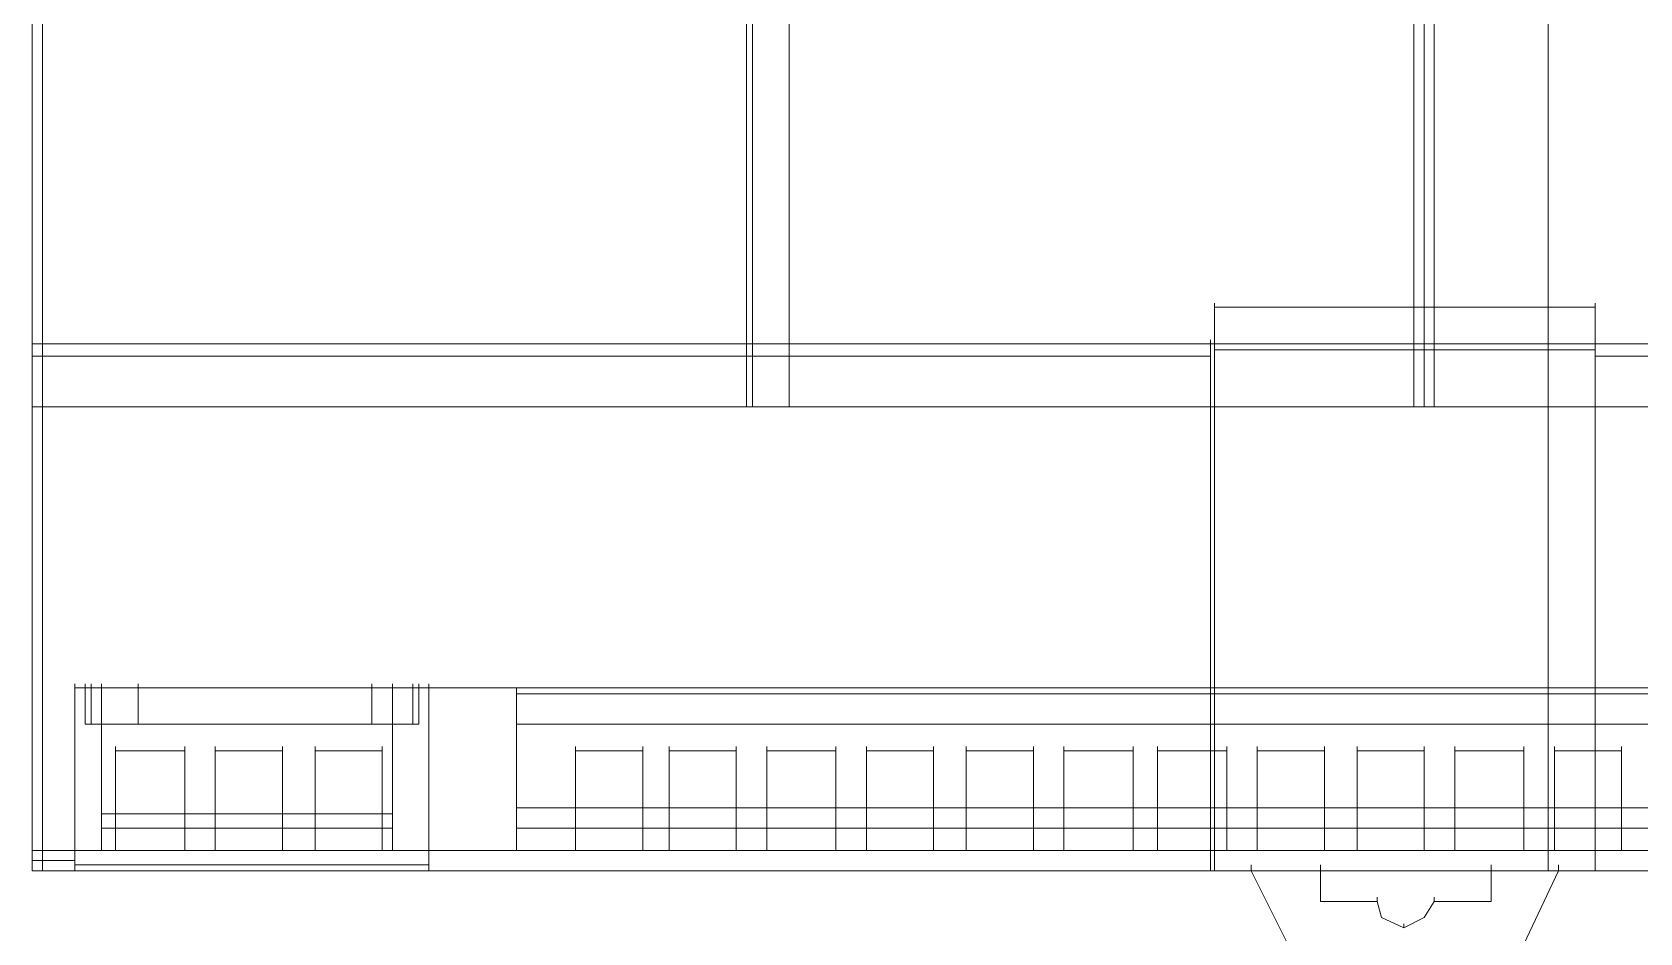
# Model space of a CAD drawing. Header units: millimetres. Extents: x 3 to 291, y 6 to 496.
# Drawn here: x 179.31 to 192.38, y 390.71 to 398.04 of the extents above; entities that cross this region are included whole.
import ezdxf

# ---------------------------------------------------------------- set-up
doc = ezdxf.new("R2010")
doc.units = ezdxf.units.MM
doc.layers.get('0').update_dxf_attribs({"linetype": 'CONTINUOUS'})

msp = doc.modelspace()

# ---------------------------------------------------------------- linework, layer by layer
at = {"color": 7, "linetype": 'Continuous', "lineweight": 20}
for points in [[(179.311, 402.482), (179.311, 401.043), (179.311, 395.5)], [(179.311, 401.556), (179.311, 394.988), (179.311, 394.988)], [(179.311, 401.556), (179.311, 394.988), (179.311, 394.988)], [(179.394, 401.556), (179.394, 394.988), (179.394, 394.988)], [(179.394, 394.988), (185.118, 394.988), (185.118, 401.556), (179.394, 401.556)], [(185.118, 394.988), (185.118, 401.556), (185.118, 401.556)], [(190.545, 401.556), (185.466, 401.556), (185.466, 394.988), (185.168, 394.988)], [(185.466, 401.556), (185.168, 401.556), (185.168, 394.988)], [(185.168, 401.556), (185.168, 394.988), (185.168, 394.988)], [(190.545, 401.556), (190.545, 394.988), (185.466, 394.988)], [(190.545, 394.988), (190.545, 401.556), (190.545, 401.556)], [(190.545, 401.556), (190.545, 394.988), (190.545, 394.988)], [(190.628, 401.556), (190.628, 394.988), (190.628, 394.988)], [(190.628, 401.556), (190.628, 394.988), (190.628, 394.988)], [(190.628, 401.556), (190.628, 394.988), (190.628, 394.988)], [(190.628, 394.988), (190.628, 401.556), (190.628, 401.556)], [(190.628, 401.556), (190.628, 394.988), (190.628, 394.988)], [(190.628, 401.556), (190.628, 394.988), (190.628, 394.988)], [(191.637, 401.556), (190.71, 401.556), (190.71, 394.988), (191.637, 394.988)], [(191.637, 394.988), (191.637, 401.556), (191.637, 401.556)], [(191.637, 391.215), (191.637, 394.988), (191.637, 401.556)], [(188.924, 395.798), (188.924, 395.831), (188.924, 395.831)], [(188.924, 395.798), (192.017, 395.798), (192.017, 395.798)], [(188.924, 395.798), (192.017, 395.798), (192.017, 395.798)], [(192.017, 395.798), (192.017, 395.831), (192.017, 395.831)], [(179.311, 395.5), (179.311, 395.534), (179.311, 395.534)], [(188.891, 395.5), (188.891, 395.534), (188.891, 395.534)], [(188.924, 395.5), (188.924, 395.534), (188.924, 395.534)], [(192.017, 395.5), (192.017, 395.534), (192.017, 395.534)], [(192.017, 395.5), (192.017, 395.534), (192.017, 395.534)], [(192.017, 395.5), (192.017, 395.534), (192.017, 395.534)], [(188.924, 395.5), (188.891, 395.5), (179.311, 395.5), (203.963, 395.5), (192.017, 395.5)], [(179.311, 395.401), (179.311, 395.5), (179.311, 395.5)], [(179.311, 395.401), (179.311, 395.451), (179.311, 395.451)], [(179.311, 391.215), (179.311, 395.401), (188.891, 395.401)], [(188.891, 391.215), (188.891, 395.5), (188.891, 395.5)], [(188.891, 391.215), (188.891, 395.401), (188.891, 395.5)], [(188.891, 395.401), (188.891, 395.451), (188.891, 395.451)], [(188.924, 395.5), (192.017, 395.5), (192.017, 395.5)], [(188.924, 395.451), (188.924, 395.5), (188.924, 395.5)], [(188.924, 395.451), (192.017, 395.451), (192.017, 395.451)], [(192.017, 395.5), (192.017, 391.215), (192.017, 391.215)], [(192.017, 395.5), (192.017, 395.401), (192.017, 391.215)], [(192.017, 395.451), (192.017, 395.5), (192.017, 395.5)], [(192.017, 395.401), (192.017, 395.451), (192.017, 395.451)], [(192.017, 395.401), (203.963, 395.401), (203.963, 391.215)], [(179.311, 394.988), (179.311, 395.021), (179.311, 395.021)], [(179.311, 394.988), (179.311, 395.021), (179.311, 395.021)], [(179.311, 394.988), (179.311, 395.021), (179.311, 395.021)], [(179.311, 394.988), (179.311, 395.021), (179.311, 395.021)], [(179.311, 394.988), (179.361, 394.988), (179.394, 394.988)], [(179.311, 391.215), (179.311, 394.988), (179.311, 394.988)], [(179.394, 394.988), (179.361, 394.988), (179.311, 394.988)], [(179.311, 391.215), (179.311, 394.988), (179.311, 394.988)], [(179.394, 394.988), (179.394, 395.021), (179.394, 395.021)], [(179.394, 394.988), (179.394, 395.021), (179.394, 395.021)], [(179.394, 394.988), (179.394, 395.021), (179.394, 395.021)], [(179.394, 394.988), (179.394, 395.021), (179.394, 395.021)], [(179.394, 394.988), (179.394, 391.215), (179.394, 391.215)], [(185.118, 394.988), (179.394, 394.988), (179.394, 391.215)], [(179.394, 391.215), (179.394, 394.988), (179.394, 394.988)], [(185.118, 394.988), (185.118, 395.021), (185.118, 395.021)], [(185.118, 394.988), (185.118, 395.021), (185.118, 395.021)], [(185.118, 394.988), (185.118, 395.021), (185.118, 395.021)], [(185.118, 394.988), (185.118, 395.021), (185.118, 395.021)], [(185.118, 394.988), (185.118, 395.021), (185.118, 395.021)], [(185.168, 394.988), (185.168, 395.021), (185.168, 395.021)], [(185.168, 394.988), (185.168, 395.021), (185.168, 395.021)], [(185.168, 394.988), (185.168, 395.021), (185.168, 395.021)], [(185.168, 394.988), (185.168, 395.021), (185.168, 395.021)], [(191.637, 394.988), (190.628, 394.988), (185.168, 394.988)], [(185.466, 394.988), (185.466, 395.021), (185.466, 395.021)], [(190.545, 394.988), (190.545, 395.021), (190.545, 395.021)], [(190.545, 394.988), (190.545, 395.021), (190.545, 395.021)], [(190.628, 394.988), (190.578, 394.988), (190.545, 394.988)], [(190.628, 394.988), (190.628, 395.021), (190.628, 395.021)], [(190.628, 394.988), (190.628, 395.021), (190.628, 395.021)], [(190.628, 394.988), (190.628, 395.021), (190.628, 395.021)], [(190.628, 394.988), (190.628, 395.021), (190.628, 395.021)], [(190.628, 394.988), (190.628, 395.021), (190.628, 395.021)], [(190.628, 394.988), (190.628, 395.021), (190.628, 395.021)], [(190.71, 394.988), (190.628, 394.988), (190.628, 394.988)], [(190.71, 394.988), (190.71, 395.021), (190.71, 395.021)], [(191.637, 394.988), (191.637, 395.021), (191.637, 395.021)], [(191.637, 394.988), (191.637, 395.021), (191.637, 395.021)], [(191.637, 391.215), (191.637, 394.988), (191.637, 394.988)], [(191.637, 394.988), (196.633, 394.988), (201.597, 394.988)], [(201.514, 394.988), (196.6, 394.988), (191.637, 394.988)], [(203.632, 392.704), (203.632, 391.298), (203.963, 391.298), (203.963, 391.215), (179.311, 391.215), (179.311, 391.298), (179.659, 391.298), (179.659, 392.704)], [(179.659, 392.704), (179.659, 392.737), (179.659, 392.737)], [(182.24, 392.704), (182.537, 392.704), (203.632, 392.704), (182.074, 392.704), (182.405, 392.704), (182.455, 392.704), (182.405, 392.704), (182.455, 392.704), (182.405, 392.704), (182.074, 392.704), (180.172, 392.704), (179.791, 392.704), (179.741, 392.704), (179.791, 392.704), (179.741, 392.704), (179.791, 392.704), (180.172, 392.704), (179.659, 392.704), (179.874, 392.704)], [(179.659, 391.215), (179.659, 391.381), (179.659, 391.215), (179.659, 391.381), (179.659, 391.215), (179.659, 391.381), (179.659, 391.215), (179.659, 391.381), (179.659, 391.215), (179.659, 391.381), (179.659, 391.215), (179.659, 391.381), (179.659, 391.215), (179.659, 391.381), (179.659, 391.215), (179.659, 391.381), (179.659, 391.215), (179.659, 391.381), (179.659, 391.265), (179.659, 392.704)], [(179.741, 392.704), (179.741, 392.737), (179.741, 392.737)], [(179.741, 392.704), (179.741, 392.737), (179.741, 392.737)], [(179.791, 392.407), (179.741, 392.407), (179.741, 392.704)], [(179.741, 392.407), (179.741, 392.704), (179.741, 392.704)], [(179.741, 392.407), (179.791, 392.407), (179.791, 392.704)], [(179.791, 392.407), (179.741, 392.407), (179.741, 392.704)], [(179.741, 392.407), (179.741, 392.704), (179.741, 392.704)], [(179.741, 392.407), (179.791, 392.407), (179.791, 392.704)], [(179.741, 392.704), (179.741, 392.407), (179.741, 392.407)], [(179.741, 392.704), (179.741, 392.407), (179.741, 392.407)], [(179.791, 392.704), (179.791, 392.737), (179.791, 392.737)], [(179.791, 392.704), (179.791, 392.737), (179.791, 392.737)], [(179.791, 392.704), (179.791, 392.737), (179.791, 392.737)], [(180.172, 392.407), (179.791, 392.407), (179.791, 392.704)], [(179.791, 392.407), (179.791, 392.704), (179.791, 392.704)], [(179.791, 392.407), (180.172, 392.407), (180.172, 392.704)], [(179.791, 392.704), (179.791, 392.407), (179.791, 392.407)], [(179.791, 392.704), (179.791, 392.407), (179.791, 392.407)], [(179.874, 392.704), (179.874, 392.737), (179.874, 392.737)], [(179.874, 392.704), (182.24, 392.704), (182.24, 392.407)], [(180.172, 392.704), (180.172, 392.737), (180.172, 392.737)], [(180.172, 392.704), (180.172, 392.737), (180.172, 392.737)], [(182.074, 392.704), (182.074, 392.407), (180.172, 392.407)], [(180.172, 392.407), (180.172, 392.704), (180.172, 392.704)], [(182.074, 392.704), (182.074, 392.407), (180.172, 392.407)], [(182.074, 392.704), (182.074, 392.737), (182.074, 392.737)], [(182.074, 392.704), (182.074, 392.737), (182.074, 392.737)], [(182.074, 392.704), (182.074, 392.407), (182.074, 392.407)], [(182.405, 392.704), (182.405, 392.407), (182.074, 392.407)], [(182.074, 392.704), (182.074, 392.407), (182.405, 392.407)], [(182.24, 392.704), (182.24, 392.737), (182.24, 392.737)], [(182.24, 392.704), (182.24, 391.381), (182.24, 391.381)], [(182.405, 392.704), (182.405, 392.737), (182.405, 392.737)], [(182.405, 392.704), (182.405, 392.737), (182.405, 392.737)], [(182.405, 392.704), (182.405, 392.737), (182.405, 392.737)], [(182.455, 392.704), (182.455, 392.407), (182.405, 392.407)], [(182.405, 392.704), (182.405, 392.407), (182.455, 392.407)], [(182.405, 392.704), (182.405, 392.407), (182.405, 392.407)], [(182.455, 392.704), (182.455, 392.407), (182.405, 392.407)], [(182.405, 392.704), (182.405, 392.407), (182.455, 392.407)], [(182.405, 392.704), (182.405, 392.407), (182.405, 392.407)], [(182.455, 392.704), (182.455, 392.737), (182.455, 392.737)], [(182.455, 392.704), (182.455, 392.737), (182.455, 392.737)], [(182.455, 392.704), (182.455, 392.407), (182.455, 392.407)], [(182.455, 392.704), (182.455, 392.407), (182.455, 392.407)], [(182.455, 392.704), (182.455, 392.407), (182.455, 392.407)], [(182.537, 392.704), (182.537, 392.737), (182.537, 392.737)], [(203.632, 391.381), (182.537, 391.381), (182.537, 392.704)], [(182.537, 392.704), (182.537, 391.265), (182.537, 391.381), (182.537, 391.215), (182.537, 391.381), (182.537, 391.215), (182.537, 391.381), (182.537, 391.215), (182.537, 391.381), (182.537, 391.215), (182.537, 391.381), (182.537, 391.215), (182.537, 391.381), (182.537, 391.215), (182.537, 391.381), (182.537, 391.215), (182.537, 391.381), (182.537, 391.215)], [(183.249, 392.655), (183.249, 392.704), (183.249, 392.704)], [(183.249, 392.407), (183.249, 392.655), (183.249, 391.381)], [(179.741, 392.407), (179.741, 392.44), (179.741, 392.44)], [(179.741, 392.407), (179.741, 392.44), (179.741, 392.44)], [(179.791, 392.407), (179.791, 392.44), (179.791, 392.44)], [(179.791, 392.407), (179.791, 392.44), (179.791, 392.44)], [(179.791, 392.407), (179.791, 392.44), (179.791, 392.44)], [(179.874, 392.407), (179.874, 392.44), (179.874, 392.44)], [(182.24, 391.679), (182.24, 392.407), (179.874, 392.407)], [(180.172, 392.407), (180.172, 392.44), (180.172, 392.44)], [(180.172, 392.407), (180.172, 392.44), (180.172, 392.44)], [(182.074, 392.407), (182.074, 392.44), (182.074, 392.44)], [(182.074, 392.407), (182.074, 392.44), (182.074, 392.44)], [(182.074, 392.407), (182.074, 392.44), (182.074, 392.44)], [(182.24, 392.407), (182.24, 392.44), (182.24, 392.44)], [(182.405, 392.407), (182.405, 392.44), (182.405, 392.44)], [(182.405, 392.407), (182.405, 392.44), (182.405, 392.44)], [(182.405, 392.407), (182.405, 392.44), (182.405, 392.44)], [(182.455, 392.407), (182.455, 392.44), (182.455, 392.44)], [(182.455, 392.407), (182.455, 392.44), (182.455, 392.44)], [(183.249, 392.407), (183.249, 392.44), (183.249, 392.44)], [(202.987, 392.407), (183.249, 392.407), (183.249, 391.728)], [(179.99, 392.192), (179.99, 392.225), (179.99, 392.225)], [(179.99, 392.192), (179.99, 392.225), (179.99, 392.225)], [(180.552, 391.381), (180.552, 392.192), (180.552, 391.381), (179.99, 391.381)], [(180.552, 392.192), (179.99, 392.192), (179.99, 391.381)], [(179.99, 392.192), (179.99, 391.381), (179.99, 391.381)], [(180.552, 392.192), (179.99, 392.192), (179.99, 392.192)], [(180.552, 392.192), (180.552, 392.225), (180.552, 392.225)], [(180.8, 392.192), (180.8, 392.225), (180.8, 392.225)], [(180.8, 392.192), (180.8, 392.225), (180.8, 392.225)], [(181.346, 391.381), (181.346, 392.192), (181.346, 391.381), (180.8, 391.381)], [(181.346, 392.192), (180.8, 392.192), (180.8, 391.381)], [(180.8, 392.192), (180.8, 391.381), (180.8, 391.381)], [(181.346, 392.192), (180.8, 392.192), (180.8, 392.192)], [(181.346, 392.192), (181.346, 392.225), (181.346, 392.225)], [(181.611, 392.192), (181.611, 392.225), (181.611, 392.225)], [(181.611, 392.192), (181.611, 392.225), (181.611, 392.225)], [(182.157, 391.381), (182.157, 392.192), (182.157, 391.381), (181.611, 391.381)], [(182.157, 392.192), (181.611, 392.192), (181.611, 391.381)], [(181.611, 392.192), (181.611, 391.381), (181.611, 391.381)], [(182.157, 392.192), (181.611, 392.192), (181.611, 392.192)], [(182.157, 392.192), (182.157, 392.225), (182.157, 392.225)], [(183.729, 392.192), (183.729, 392.225), (183.729, 392.225)], [(183.729, 392.192), (183.729, 392.225), (183.729, 392.225)], [(184.275, 391.381), (184.275, 392.192), (184.275, 391.381), (183.729, 391.381)], [(184.275, 392.192), (183.729, 392.192), (183.729, 391.381)], [(183.729, 392.192), (183.729, 391.381), (183.729, 391.381)], [(184.275, 392.192), (183.729, 392.192), (183.729, 392.192)], [(184.275, 392.192), (184.275, 392.225), (184.275, 392.225)], [(184.49, 392.192), (184.49, 392.225), (184.49, 392.225)], [(184.49, 392.192), (184.49, 392.225), (184.49, 392.225)], [(185.036, 391.381), (185.036, 392.192), (185.036, 391.381), (184.49, 391.381)], [(185.036, 392.192), (184.49, 392.192), (184.49, 391.381)], [(184.49, 392.192), (184.49, 391.381), (184.49, 391.381)], [(185.036, 392.192), (184.49, 392.192), (184.49, 392.192)], [(185.036, 392.192), (185.036, 392.225), (185.036, 392.225)], [(185.284, 392.192), (185.284, 392.225), (185.284, 392.225)], [(185.284, 392.192), (185.284, 392.225), (185.284, 392.225)], [(185.846, 391.381), (185.846, 392.192), (185.846, 391.381), (185.284, 391.381)], [(185.846, 392.192), (185.284, 392.192), (185.284, 391.381)], [(185.284, 392.192), (185.284, 391.381), (185.284, 391.381)], [(185.846, 392.192), (185.284, 392.192), (185.284, 392.192)], [(185.846, 392.192), (185.846, 392.225), (185.846, 392.225)], [(186.095, 392.192), (186.095, 392.225), (186.095, 392.225)], [(186.095, 392.192), (186.095, 392.225), (186.095, 392.225)], [(186.64, 391.381), (186.64, 392.192), (186.64, 391.381), (186.095, 391.381)], [(186.64, 392.192), (186.095, 392.192), (186.095, 391.381)], [(186.095, 392.192), (186.095, 391.381), (186.095, 391.381)], [(186.64, 392.192), (186.095, 392.192), (186.095, 392.192)], [(186.64, 392.192), (186.64, 392.225), (186.64, 392.225)], [(186.905, 392.192), (186.905, 392.225), (186.905, 392.225)], [(186.905, 392.192), (186.905, 392.225), (186.905, 392.225)], [(187.451, 391.381), (187.451, 392.192), (187.451, 391.381), (186.905, 391.381)], [(187.451, 392.192), (186.905, 392.192), (186.905, 391.381)], [(186.905, 392.192), (186.905, 391.381), (186.905, 391.381)], [(187.451, 392.192), (186.905, 392.192), (186.905, 392.192)], [(187.451, 392.192), (187.451, 392.225), (187.451, 392.225)], [(187.699, 392.192), (187.699, 392.225), (187.699, 392.225)], [(187.699, 392.192), (187.699, 392.225), (187.699, 392.225)], [(188.262, 391.381), (188.262, 392.192), (188.262, 391.381), (187.699, 391.381)], [(188.262, 392.192), (187.699, 392.192), (187.699, 391.381)], [(187.699, 392.192), (187.699, 391.381), (187.699, 391.381)], [(188.262, 392.192), (187.699, 392.192), (187.699, 392.192)], [(188.262, 392.192), (188.262, 392.225), (188.262, 392.225)], [(188.46, 392.192), (188.46, 392.225), (188.46, 392.225)], [(188.46, 392.192), (188.46, 392.225), (188.46, 392.225)], [(189.023, 391.381), (189.023, 392.192), (189.023, 391.381), (188.46, 391.381)], [(189.023, 392.192), (188.46, 392.192), (188.46, 391.381)], [(188.46, 392.192), (188.46, 391.381), (188.46, 391.381)], [(189.023, 392.192), (188.46, 392.192), (188.46, 392.192)], [(189.023, 392.192), (189.023, 392.225), (189.023, 392.225)], [(189.271, 392.192), (189.271, 392.225), (189.271, 392.225)], [(189.271, 392.192), (189.271, 392.225), (189.271, 392.225)], [(189.817, 391.381), (189.817, 392.192), (189.817, 391.381), (189.271, 391.381)], [(189.817, 392.192), (189.271, 392.192), (189.271, 391.381)], [(189.271, 392.192), (189.271, 391.381), (189.271, 391.381)], [(189.817, 392.192), (189.271, 392.192), (189.271, 392.192)], [(189.817, 392.192), (189.817, 392.225), (189.817, 392.225)], [(190.082, 392.192), (190.082, 392.225), (190.082, 392.225)], [(190.082, 392.192), (190.082, 392.225), (190.082, 392.225)], [(190.628, 391.381), (190.628, 392.192), (190.628, 391.381), (190.082, 391.381)], [(190.628, 392.192), (190.082, 392.192), (190.082, 391.381)], [(190.082, 392.192), (190.082, 391.381), (190.082, 391.381)], [(190.628, 392.192), (190.082, 392.192), (190.082, 392.192)], [(190.628, 392.192), (190.628, 392.225), (190.628, 392.225)], [(190.876, 392.192), (190.876, 392.225), (190.876, 392.225)], [(190.876, 392.192), (190.876, 392.225), (190.876, 392.225)], [(191.438, 391.381), (191.438, 392.192), (191.438, 391.381), (190.876, 391.381)], [(191.438, 392.192), (190.876, 392.192), (190.876, 391.381)], [(190.876, 392.192), (190.876, 391.381), (190.876, 391.381)], [(191.438, 392.192), (190.876, 392.192), (190.876, 392.192)], [(191.438, 392.192), (191.438, 392.225), (191.438, 392.225)], [(191.687, 392.192), (191.687, 392.225), (191.687, 392.225)], [(191.687, 392.192), (191.687, 392.225), (191.687, 392.225)], [(192.233, 391.381), (192.233, 392.192), (192.233, 391.381), (191.687, 391.381)], [(192.233, 392.192), (191.687, 392.192), (191.687, 391.381)], [(191.687, 392.192), (191.687, 391.381), (191.687, 391.381)], [(192.233, 392.192), (191.687, 392.192), (191.687, 392.192)], [(192.233, 392.192), (192.233, 392.225), (192.233, 392.225)], [(179.874, 391.679), (179.874, 391.728), (179.874, 391.728)], [(182.24, 391.679), (182.24, 391.728), (182.24, 391.728)], [(183.249, 391.728), (183.249, 391.761), (183.249, 391.761)], [(202.987, 391.728), (183.249, 391.728), (183.249, 391.563)], [(182.24, 391.563), (182.24, 391.679), (179.874, 391.679)], [(179.874, 391.563), (179.874, 391.596), (179.874, 391.596)], [(182.24, 391.563), (182.24, 391.596), (182.24, 391.596)], [(183.249, 391.563), (183.249, 391.596), (183.249, 391.596)], [(179.874, 391.563), (182.24, 391.563), (182.24, 391.563)], [(182.24, 391.381), (182.24, 391.563), (182.24, 391.563)], [(202.987, 391.563), (183.249, 391.563), (183.249, 391.381)], [(179.311, 391.381), (179.311, 391.43), (179.311, 391.43)], [(179.311, 391.381), (179.311, 391.43), (179.311, 391.43)], [(179.311, 391.381), (179.311, 391.43), (179.311, 391.43)], [(179.311, 391.381), (179.311, 391.43), (179.311, 391.43)], [(179.311, 391.381), (179.311, 391.43), (179.311, 391.43)], [(179.311, 391.381), (179.311, 391.43), (179.311, 391.43)], [(179.311, 391.381), (179.311, 391.43), (179.311, 391.43)], [(179.311, 391.381), (179.311, 391.43), (179.311, 391.43)], [(179.311, 391.381), (179.311, 391.43), (179.311, 391.43)], [(179.311, 391.381), (179.311, 391.43), (179.311, 391.43)], [(179.311, 391.215), (179.311, 391.381), (179.311, 391.215), (179.311, 391.381), (179.311, 391.215), (179.311, 391.381), (179.311, 391.215), (179.311, 391.381), (179.311, 391.215), (179.311, 391.381), (179.311, 391.215), (179.311, 391.381), (179.311, 391.215), (179.311, 391.381), (179.311, 391.215), (179.311, 391.381), (179.311, 391.215), (179.311, 391.381), (179.311, 391.215), (179.311, 391.381), (179.311, 391.215), (179.311, 391.298)], [(179.311, 391.381), (179.659, 391.381), (179.659, 391.381)], [(179.311, 391.381), (179.659, 391.381), (179.659, 391.381)], [(179.311, 391.298), (179.311, 391.348), (179.311, 391.348)], [(179.659, 391.381), (179.659, 391.43), (179.659, 391.43)], [(179.659, 391.381), (179.659, 391.43), (179.659, 391.43)], [(179.659, 391.381), (179.659, 391.43), (179.659, 391.43)], [(179.659, 391.381), (179.659, 391.43), (179.659, 391.43)], [(179.659, 391.381), (179.659, 391.43), (179.659, 391.43)], [(179.659, 391.381), (179.659, 391.43), (179.659, 391.43)], [(179.659, 391.381), (179.659, 391.43), (179.659, 391.43)], [(179.659, 391.381), (179.659, 391.43), (179.659, 391.43)], [(179.659, 391.381), (179.659, 391.43), (179.659, 391.43)], [(179.659, 391.298), (179.659, 391.348), (179.659, 391.348)], [(179.874, 391.381), (179.874, 391.43), (179.874, 391.43)], [(179.99, 391.381), (179.99, 391.43), (179.99, 391.43)], [(179.99, 391.381), (179.99, 391.43), (179.99, 391.43)], [(179.99, 391.381), (180.552, 391.381), (180.552, 391.381)], [(180.552, 391.381), (180.552, 391.43), (180.552, 391.43)], [(180.8, 391.381), (180.8, 391.43), (180.8, 391.43)], [(180.8, 391.381), (180.8, 391.43), (180.8, 391.43)], [(180.8, 391.381), (181.346, 391.381), (181.346, 391.381)], [(181.346, 391.381), (181.346, 391.43), (181.346, 391.43)], [(181.611, 391.381), (181.611, 391.43), (181.611, 391.43)], [(181.611, 391.381), (181.611, 391.43), (181.611, 391.43)], [(181.611, 391.381), (182.157, 391.381), (182.157, 391.381)], [(182.157, 391.381), (182.157, 391.43), (182.157, 391.43)], [(182.24, 391.381), (182.24, 391.43), (182.24, 391.43)], [(182.537, 391.381), (182.537, 391.43), (182.537, 391.43)], [(182.537, 391.381), (182.537, 391.43), (182.537, 391.43)], [(182.537, 391.381), (182.537, 391.43), (182.537, 391.43)], [(182.537, 391.381), (182.537, 391.43), (182.537, 391.43)], [(182.537, 391.381), (182.537, 391.43), (182.537, 391.43)], [(182.537, 391.381), (182.537, 391.43), (182.537, 391.43)], [(182.537, 391.381), (182.537, 391.43), (182.537, 391.43)], [(182.537, 391.381), (182.537, 391.43), (182.537, 391.43)], [(182.537, 391.381), (182.537, 391.43), (182.537, 391.43)], [(203.715, 391.381), (203.963, 391.381), (182.537, 391.381), (202.441, 391.381)], [(182.537, 391.215), (182.537, 391.381), (182.537, 391.381)], [(182.537, 391.215), (203.963, 391.215), (203.963, 391.381)], [(182.537, 391.215), (203.963, 391.215), (203.963, 391.381)], [(183.249, 391.381), (183.249, 391.43), (183.249, 391.43)], [(183.249, 391.381), (183.249, 391.43), (183.249, 391.43)], [(183.729, 391.381), (183.729, 391.43), (183.729, 391.43)], [(183.729, 391.381), (183.729, 391.43), (183.729, 391.43)], [(183.729, 391.381), (184.275, 391.381), (184.275, 391.381)], [(184.275, 391.381), (184.275, 391.43), (184.275, 391.43)], [(184.49, 391.381), (184.49, 391.43), (184.49, 391.43)], [(184.49, 391.381), (184.49, 391.43), (184.49, 391.43)], [(184.49, 391.381), (185.036, 391.381), (185.036, 391.381)], [(185.036, 391.381), (185.036, 391.43), (185.036, 391.43)], [(185.284, 391.381), (185.284, 391.43), (185.284, 391.43)], [(185.284, 391.381), (185.284, 391.43), (185.284, 391.43)], [(185.284, 391.381), (185.846, 391.381), (185.846, 391.381)], [(185.846, 391.381), (185.846, 391.43), (185.846, 391.43)], [(186.095, 391.381), (186.095, 391.43), (186.095, 391.43)], [(186.095, 391.381), (186.095, 391.43), (186.095, 391.43)], [(186.095, 391.381), (186.64, 391.381), (186.64, 391.381)], [(186.64, 391.381), (186.64, 391.43), (186.64, 391.43)], [(186.905, 391.381), (186.905, 391.43), (186.905, 391.43)], [(186.905, 391.381), (186.905, 391.43), (186.905, 391.43)], [(186.905, 391.381), (187.451, 391.381), (187.451, 391.381)], [(187.451, 391.381), (187.451, 391.43), (187.451, 391.43)], [(187.699, 391.381), (187.699, 391.43), (187.699, 391.43)], [(187.699, 391.381), (187.699, 391.43), (187.699, 391.43)], [(187.699, 391.381), (188.262, 391.381), (188.262, 391.381)], [(188.262, 391.381), (188.262, 391.43), (188.262, 391.43)], [(188.46, 391.381), (188.46, 391.43), (188.46, 391.43)], [(188.46, 391.381), (188.46, 391.43), (188.46, 391.43)], [(188.46, 391.381), (189.023, 391.381), (189.023, 391.381)], [(189.023, 391.381), (189.023, 391.43), (189.023, 391.43)], [(189.271, 391.381), (189.271, 391.43), (189.271, 391.43)], [(189.271, 391.381), (189.271, 391.43), (189.271, 391.43)], [(189.271, 391.381), (189.817, 391.381), (189.817, 391.381)], [(189.817, 391.381), (189.817, 391.43), (189.817, 391.43)], [(190.082, 391.381), (190.082, 391.43), (190.082, 391.43)], [(190.082, 391.381), (190.082, 391.43), (190.082, 391.43)], [(190.082, 391.381), (190.628, 391.381), (190.628, 391.381)], [(190.628, 391.381), (190.628, 391.43), (190.628, 391.43)], [(190.876, 391.381), (190.876, 391.43), (190.876, 391.43)], [(190.876, 391.381), (190.876, 391.43), (190.876, 391.43)], [(190.876, 391.381), (191.438, 391.381), (191.438, 391.381)], [(191.438, 391.381), (191.438, 391.43), (191.438, 391.43)], [(191.687, 391.381), (191.687, 391.43), (191.687, 391.43)], [(191.687, 391.381), (191.687, 391.43), (191.687, 391.43)], [(191.687, 391.381), (192.233, 391.381), (192.233, 391.381)], [(192.233, 391.381), (192.233, 391.43), (192.233, 391.43)], [(179.311, 391.215), (179.311, 391.265), (179.311, 391.265)], [(179.311, 391.215), (179.311, 391.265), (179.311, 391.265)], [(179.311, 391.215), (179.311, 391.265), (179.311, 391.265)], [(179.311, 391.215), (179.311, 391.265), (179.311, 391.265)], [(179.311, 391.215), (179.311, 391.265), (179.311, 391.265)], [(179.311, 391.215), (179.311, 391.265), (179.311, 391.265)], [(179.311, 391.215), (179.311, 391.265), (179.311, 391.265)], [(179.311, 391.215), (179.311, 391.265), (179.311, 391.265)], [(179.311, 391.215), (179.311, 391.265), (179.311, 391.265)], [(179.311, 391.215), (179.311, 391.265), (179.311, 391.265)], [(179.311, 391.215), (179.311, 391.265), (179.311, 391.265)], [(179.311, 391.215), (179.311, 391.265), (179.311, 391.265)], [(179.311, 391.215), (179.311, 391.265), (179.311, 391.265)], [(179.311, 391.215), (179.311, 391.265), (179.311, 391.265)], [(179.394, 391.215), (179.361, 391.215), (179.311, 391.215)], [(191.72, 391.215), (192.017, 391.215), (203.963, 391.215), (203.715, 391.215), (202.441, 391.215), (179.311, 391.215), (188.891, 391.215), (189.221, 391.215)], [(179.311, 391.215), (179.659, 391.215), (179.659, 391.215)], [(179.311, 391.215), (179.659, 391.215), (179.659, 391.215)], [(179.394, 391.215), (179.394, 391.265), (179.394, 391.265)], [(179.394, 391.215), (179.394, 391.265), (179.394, 391.265)], [(179.394, 391.215), (179.394, 391.265), (179.394, 391.265)], [(191.637, 391.215), (185.549, 391.215), (179.394, 391.215)], [(179.659, 391.215), (179.659, 391.298), (179.659, 391.298)], [(179.659, 391.265), (179.659, 391.298), (179.659, 391.298)], [(182.537, 391.265), (179.659, 391.265), (179.659, 391.265)], [(179.659, 391.215), (179.659, 391.265), (179.659, 391.265)], [(179.659, 391.215), (179.659, 391.265), (179.659, 391.265)], [(179.659, 391.215), (179.659, 391.265), (179.659, 391.265)], [(179.659, 391.215), (179.659, 391.265), (179.659, 391.265)], [(179.659, 391.215), (179.659, 391.265), (179.659, 391.265)], [(179.659, 391.215), (179.659, 391.265), (179.659, 391.265)], [(179.659, 391.215), (179.659, 391.265), (179.659, 391.265)], [(179.659, 391.215), (179.659, 391.265), (179.659, 391.265)], [(179.659, 391.215), (179.659, 391.265), (179.659, 391.265)], [(182.537, 391.265), (182.537, 391.298), (182.537, 391.298)], [(182.537, 391.215), (182.537, 391.265), (182.537, 391.265)], [(182.537, 391.215), (182.537, 391.265), (182.537, 391.265)], [(182.537, 391.215), (182.537, 391.265), (182.537, 391.265)], [(182.537, 391.215), (182.537, 391.265), (182.537, 391.265)], [(182.537, 391.215), (182.537, 391.265), (182.537, 391.265)], [(182.537, 391.215), (182.537, 391.265), (182.537, 391.265)], [(182.537, 391.215), (182.537, 391.265), (182.537, 391.265)], [(182.537, 391.215), (182.537, 391.265), (182.537, 391.265)], [(188.891, 391.215), (188.891, 391.265), (188.891, 391.265)], [(188.924, 391.215), (188.924, 391.265), (188.924, 391.265)], [(188.924, 391.215), (188.924, 391.265), (188.924, 391.265)], [(189.221, 391.215), (189.221, 391.265), (189.221, 391.265)], [(189.221, 391.215), (189.221, 391.265), (189.221, 391.265)], [(189.221, 391.215), (189.221, 391.265), (189.221, 391.265)], [(189.221, 391.215), (189.519, 390.62), (189.221, 391.215), (191.72, 391.215)], [(189.784, 391.215), (189.784, 391.265), (189.784, 391.265)], [(189.784, 391.215), (189.784, 391.265), (189.784, 391.265)], [(191.174, 391.215), (191.174, 391.265), (191.174, 391.265)], [(191.637, 391.215), (191.637, 391.265), (191.637, 391.265)], [(203.88, 391.215), (197.742, 391.215), (191.637, 391.215)], [(191.72, 391.215), (191.72, 391.265), (191.72, 391.265)], [(191.72, 391.215), (191.72, 391.265), (191.72, 391.265)], [(192.017, 391.215), (192.017, 391.265), (192.017, 391.265)], [(192.017, 391.215), (192.017, 391.265), (192.017, 391.265)], [(189.784, 390.967), (189.784, 391), (189.784, 391)], [(190.247, 390.967), (190.247, 391), (190.247, 391)], [(190.247, 390.967), (190.247, 391), (190.247, 391)], [(190.71, 390.967), (190.71, 391), (190.71, 391)], [(190.71, 390.967), (190.71, 391), (190.71, 391)], [(190.71, 390.967), (190.71, 391), (190.71, 391)], [(191.174, 390.967), (191.174, 391), (191.174, 391)], [(190.462, 390.752), (190.462, 390.785), (190.462, 390.785)]]:
    msp.add_lwpolyline(points, dxfattribs=at)
for points in [[(188.924, 391.215), (188.924, 395.5), (188.924, 395.798), (188.924, 395.451)], [(192.017, 395.5), (192.017, 391.215), (192.017, 395.451), (192.017, 395.798)], [(185.118, 394.988), (185.168, 394.988)], [(179.874, 392.704), (179.874, 391.381), (179.874, 391.563), (179.874, 391.679), (179.874, 392.407)], [(180.172, 392.704), (180.172, 392.407)], [(202.987, 392.655), (183.249, 392.655)], [(179.311, 391.381), (179.659, 391.381)], [(179.311, 391.381), (179.659, 391.381)], [(179.311, 391.381), (179.659, 391.381)], [(179.311, 391.381), (179.659, 391.381)], [(179.311, 391.381), (179.659, 391.381)], [(179.311, 391.381), (179.659, 391.381)], [(179.311, 391.381), (179.659, 391.381)], [(179.311, 391.381), (202.441, 391.381)], [(179.311, 391.381), (179.659, 391.381)], [(179.874, 391.381), (182.24, 391.381)], [(182.537, 391.381), (202.441, 391.381)], [(182.537, 391.381), (202.441, 391.381)], [(182.537, 391.381), (202.441, 391.381)], [(182.537, 391.381), (202.441, 391.381)], [(182.537, 391.381), (202.441, 391.381)], [(182.537, 391.381), (202.441, 391.381)], [(182.537, 391.381), (202.441, 391.381)], [(202.987, 391.381), (183.249, 391.381)], [(179.311, 391.215), (179.659, 391.215)], [(179.311, 391.215), (179.659, 391.215)], [(179.311, 391.215), (179.659, 391.215)], [(179.311, 391.215), (179.659, 391.215)], [(179.311, 391.215), (179.659, 391.215)], [(179.311, 391.215), (179.659, 391.215)], [(179.311, 391.215), (179.659, 391.215)], [(179.311, 391.215), (202.441, 391.215)], [(179.311, 391.215), (179.659, 391.215)], [(182.537, 391.215), (202.441, 391.215)], [(182.537, 391.215), (202.441, 391.215)], [(182.537, 391.215), (202.441, 391.215)], [(182.537, 391.215), (202.441, 391.215)], [(182.537, 391.215), (202.441, 391.215)], [(182.537, 391.215), (202.441, 391.215)], [(182.537, 391.215), (202.441, 391.215)], [(188.924, 391.215), (189.221, 391.215)], [(189.784, 391.215), (189.784, 390.967), (189.784, 391.215), (191.174, 391.215)], [(191.174, 391.215), (191.174, 390.967)], [(191.72, 391.215), (191.438, 390.62)], [(192.017, 391.215), (191.72, 391.215)], [(189.784, 390.967), (190.247, 390.967)], [(190.71, 390.967), (190.628, 390.835), (190.462, 390.752), (190.28, 390.835), (190.247, 390.967), (190.28, 390.835), (190.462, 390.752), (190.628, 390.835)], [(191.174, 390.967), (190.71, 390.967)]]:
    msp.add_lwpolyline(points, close=True, dxfattribs=at)

doc.saveas('drawing.dxf')
